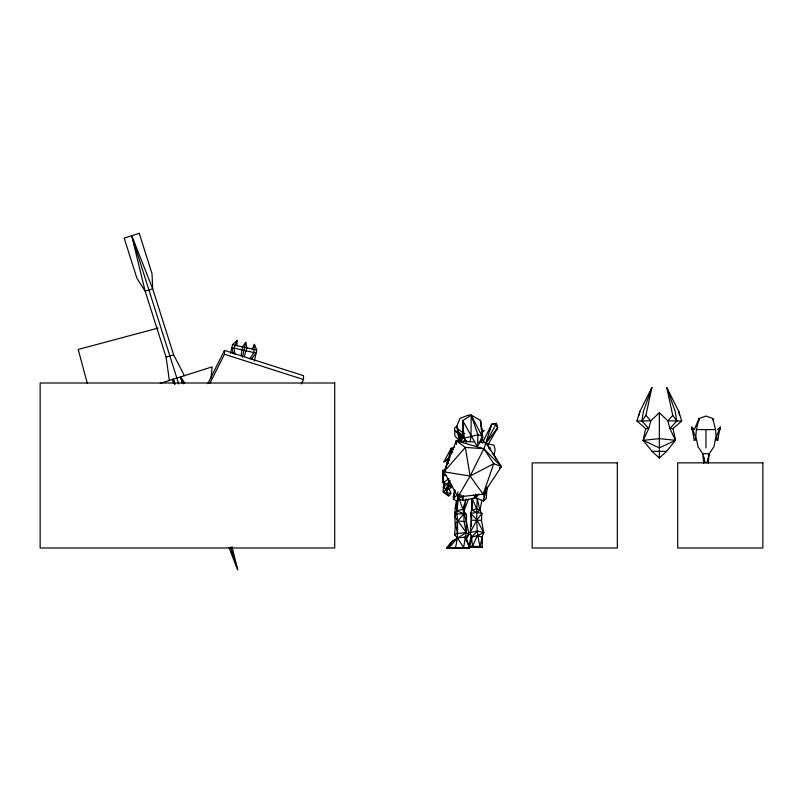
<?xml version="1.0" encoding="UTF-8"?>
<svg xmlns="http://www.w3.org/2000/svg" width="803" height="803" viewBox="0 0 803 803"><rect width="100%" height="100%" fill="white"/><g stroke="black" fill="none" stroke-linecap="round" stroke-linejoin="round"><path stroke-width="1.2" d="M471.461 526.075L470.608 513.328L472.465 507.797M475.938 494.347L475.938 497.88L483.547 501.002L486.247 498.533L487.09 486.999M450.854 493.373L443.306 492.149L448.506 487.07L450.854 493.373L449.389 495.712L448.245 495.782L443.306 492.149L443.878 482.141L444.24 484.149M708.156 462.859L708.176 459.286M450.302 482.292L447.462 484.38L443.136 482.784L442.664 470.297L444.942 470.046M466.382 442.262L464.054 438.247L462.628 432.586L462.719 420.621L471.19 415.151L480.435 420.33L482.392 432.255L482.412 440.185M459.286 499.024L462.839 509.273L466.543 514.753L466.262 532.56L451.878 541.583L446.809 547.997L455.391 547.616C459.728 532.389 456.174 516.68 457.017 501.162M477.685 445.936L477.895 434.744L471.19 415.151L468.259 415.141L459.978 418.423L456.837 426.242L454.558 428.089L454.869 435.888L459.055 440.546L459.657 435.878M472.174 501.423L471.943 510.166L476.831 512.495L481.9 513.468L481.479 520.314L483.737 532.77L482.071 537.127L480.154 546.592L468.701 546.783L471.481 535.23M444.872 482.854L443.136 482.784L443.356 474.734L442.664 470.297L444.952 471.14M490.272 450.774L490.362 448.365L487.18 445.243M471.441 539.475L471.532 537.147L470.136 532.61L471.461 520.224L481.479 520.314M473.9 497.84L477.263 498.733C476.621 514.673 475.838 531.164 480.154 546.592L482.312 547.104L477.725 547.596L468.701 546.783L470.939 541.664M443.306 492.149L443.878 482.141M484.189 492.259L483.547 501.002L486.457 488.184M698.68 420.852L699.082 418.554L696.392 429.585L695.749 437.525L694.284 440.415L696.592 439.632L691.784 427.086L694.284 429.585L699.082 418.554L705.967 416.034L712.853 418.554L715.533 429.585L716.186 437.525L717.651 440.415L715.332 439.632L720.15 427.086L717.651 429.585M211.059 378.042L212.092 366.901L160.289 383.332M451.708 487.06L450.814 487.833L451.145 484.36L449.048 482.362L443.326 487.401L446.338 488.907L446.588 493.092L448.245 495.782M241.121 355.749L242.355 346.886L245.748 342.399L246.912 347.9L244.253 356.452M466.192 541.071L466.493 538.703L468.992 534.386L466.443 521.679L462.839 509.273L465.961 498.914L463.813 511.3L464.014 521.107L466.262 532.56L465.238 537.117L466.493 538.703L469.554 547.977L463.702 547.636L457.409 537.869L454.538 534.738C456.315 523.315 453.183 512.163 456.586 500.861M708.266 462.899L709.22 453.725L713.947 446.679L715.332 439.632M466.543 514.753L463.993 513.749L456.797 514.01L454.498 513.328L456.917 510.859L458.232 499.095M481.579 442.082L482.312 435.858L480.435 420.33L482.884 437.886L471.19 415.151L471.02 436.069L470.156 441.68M486.257 491.978L486.759 488.334M463.482 495.822L462.799 500.52L457.72 498.643M442.624 479.451L443.356 474.734L445.745 474.693M639.268 415.081L639.83 411.537L651.865 387.598L645.883 415.402L641.898 420.993L636.95 420.993L639.83 411.537M681.707 420.993L676.758 420.993L672.773 415.402L666.791 387.598L678.826 411.537L681.707 420.993L673.014 428.591L675.494 440.365L666.58 451.336L659.333 458.051L652.076 451.336L643.163 440.365L648.754 428.591L641.898 420.993L643.394 411.537L651.865 387.598M456.837 426.242L460.992 440.998L463.592 436.139L462.628 432.586L457.78 428.953L456.837 426.242L459.055 440.546M444.25 470.879L446.077 467.446L451.145 448.365L454.628 447.09M454.729 489.71L453.213 497.057L454.337 494.819M471.702 518.126L470.608 513.328L476.831 512.495L479.873 510.256L482.021 500.048M645.642 428.591L648.754 428.591L650.831 420.812L659.333 412.682L667.825 420.812L669.913 428.591L675.494 440.365L659.333 447.863L643.163 440.365L645.642 428.591L636.95 420.993M230.561 353.39L232.509 344.678L237.046 340.452L237.066 345.702M242.436 357.255L245.748 342.399M254.3 361.119L256.769 350.098L254.461 344.346L252.202 349.084M461.775 496.063L456.857 501.162L453.293 499.054L455.14 490.814M480.154 546.592L472.525 546.211L471.532 537.147L477.363 535.601L482.071 537.127L482.312 547.104L469.434 546.431L471.532 537.147L477.614 530.954L483.737 532.77L476.952 519.842L470.608 513.328M444.45 482.563L443.326 487.401L444.481 482.412M446.077 467.446L447.833 458.965L449.76 457.981M460.972 439.141L461.835 435.738L460.751 436.23L460.972 439.141L462.056 438.659L461.835 435.738M706.851 462.679L709.22 453.725L702.705 453.725L697.988 446.679L696.592 439.632M449.841 452.922L451.145 448.365L453.454 449.289M483.366 440.957L491.647 424.315L495.592 423.613L497.659 427.858L485.594 443.678L491.647 424.315L496.455 423.342L497.659 427.858L488.425 443.939M489.208 431.241L491.647 424.315M456.857 501.162L458.483 496.555M478.638 442.312L486.096 442.814L483.848 448.716L470.126 476.069L457.891 496.937L443.999 471.823L456.275 440.797L473.67 441.971M463.813 511.3L468.48 499.105M478.588 444.912L482.312 435.858L477.895 434.744L464.054 438.247L462.719 420.621L477.052 446.167M451.145 484.36L446.338 488.907L449.048 482.362M456.034 539.726L451.878 541.583L449.218 547.726L469.554 547.977L465.238 537.117L457.409 537.869L449.218 547.726L465.258 548.188L455.391 547.616L463.702 547.636L465.238 537.117L468.992 534.386L466.262 532.56L454.488 516.339L456.797 514.01M237.046 340.452L234.125 348.141L234.867 354.354M449.429 480.375L447.462 484.38L450.122 480.435M207.826 383.704L224.469 350.429L303.524 375.714L303.524 379.528L301.306 383.964M210.045 383.071L224.469 354.243L224.469 350.429M459.045 494.728L457.891 496.937L483.145 494.206L501.393 466.623L486.096 442.814M447.873 459.758L443.969 461.835L451.145 448.365L452.551 452.741M485.594 443.678L496.455 423.342L495.592 423.613M446.338 488.907L448.204 485.735M249.843 358.911L253.828 352.547L254.461 344.346M449.79 484.681L450.814 487.833L452.129 485.825M451.878 541.583L446.809 547.997L459.517 548.329L446.809 547.997M478.839 493.925L475.938 497.88L462.799 500.52L461.966 495.812M251.56 358.871L256.107 353.059L231.846 347.639L233.211 353.631M496.134 429.756L497.659 427.858M463.411 441.911L464.977 439.994L465.63 441.821M454.538 534.738L457.288 533.503L455.682 523.395L463.993 513.749L456.917 510.859L455.974 506.552M453.293 499.054L457.308 494.467M666.791 387.598L675.263 411.537L676.758 420.993L669.913 428.591L673.014 428.591M672.773 415.402L667.825 420.812L676.758 420.993M482.252 432.295L483.988 430.599L481.629 431.141M443.969 461.835L447.833 458.965L449.449 460.29M443.136 482.784L448.957 478.729M460.922 494.819L457.891 496.937L457.75 491.948M499.376 468.029L501.393 466.623L483.848 448.716L456.275 440.797L456.385 444.541M481.93 431.542L483.988 430.599M483.737 532.77L477.363 535.601L472.525 546.211L469.434 546.431M169.343 380.461L166.101 357.184L173.629 354.796L184.399 375.694M489.218 448.726L490.362 448.365L488.415 447.903M477.614 530.954L470.136 532.61L476.952 519.842L481.9 513.468L479.873 510.256L476.57 508.761L471.943 510.166L471.682 498.422M158.03 328.076L78.212 349.466L87.286 383.332M456.917 510.859L462.839 509.273M643.163 440.365L659.333 438.609L675.494 440.365M457.288 533.503L466.262 532.56M641.898 420.993L650.831 420.812L645.883 415.402M696.392 429.585L715.533 429.585M652.076 451.336L666.58 451.336M486.598 443.678L493.996 445.123L495.14 449.74L494.166 454.819L492.189 453.394M457.8 521.006L466.443 521.679M472.244 547.295L482.121 547.485L468.701 546.783L482.312 547.104M455.391 547.616L469.554 547.977M232.509 344.678L256.769 350.098M480.505 442.242L482.543 442.814M224.469 354.243L303.524 379.528M443.356 474.734L446.588 475.868M501.393 466.623L493.755 463.692L483.848 448.716L465.308 447.412L456.275 440.797M464.315 438.408L462.478 437.645L455.401 431.091L459.035 432.526L463.592 436.139M460.28 440.797L458.383 433.981L459.788 436.581L462.478 437.645L459.035 432.526M462.628 432.586L464.696 433.75M455.401 431.091L462.478 437.645M449.389 495.712L446.588 493.092L448.506 487.07L448.747 489.218M481.89 439.04L484.892 442.674M464.054 438.247L466.392 440.887M473.589 495.17L475.938 497.88L475.697 494.357M184.77 382.961L180.635 376.888L181.99 382.941M493.654 454.107L496.364 459.446M472.154 498.392L476.57 508.761M175.014 383.864L173.107 379.267L173.167 382.951M166.101 357.184L145.152 291.158L131.712 235.721L152.68 288.769L173.629 354.796M183.365 383.794L180.635 376.888L182.562 382.85M229.046 547.716L237.648 569.668L232.017 546.773M174.833 383.985L173.107 379.267L173.98 382.88M174.763 384.005L173.107 379.267L174.231 382.86M131.712 235.721L178.738 383.975M230.531 547.245L237.648 569.668M481.278 428.541L482.392 432.255M705.074 462.679L702.705 453.725L703.669 462.899M477.263 498.733L479.873 510.256M694.284 440.415L691.784 427.086L691.784 429.585M459.788 436.581L460.601 440.937M712.853 418.554L713.255 420.852M678.826 411.537L679.388 415.081M447.833 458.965L448.455 463.461M717.45 438.197L717.651 440.415L720.15 427.086L720.15 429.585M482.071 537.127L482.101 542.878M703.749 456.907L703.779 462.859M450.804 486.377L450.814 487.833M705.967 429.585L705.967 447.954M659.333 412.682L659.333 458.051M493.755 463.692L483.145 494.206L470.126 476.069L465.308 447.412L443.999 471.823L470.126 476.069L493.755 463.692M139.24 233.332L124.184 238.11L136.972 278.4L145.152 291.158L152.68 288.769L152.018 273.622L139.24 233.332M334.71 383.001L40.15 383.001L40.15 547.997L334.71 547.997L334.71 383.001M617.336 462.849L532.188 462.849L532.188 547.997L617.336 547.997L617.336 462.849M762.85 462.849L677.712 462.849L677.712 547.997L762.85 547.997L762.85 462.849"/></g></svg>
